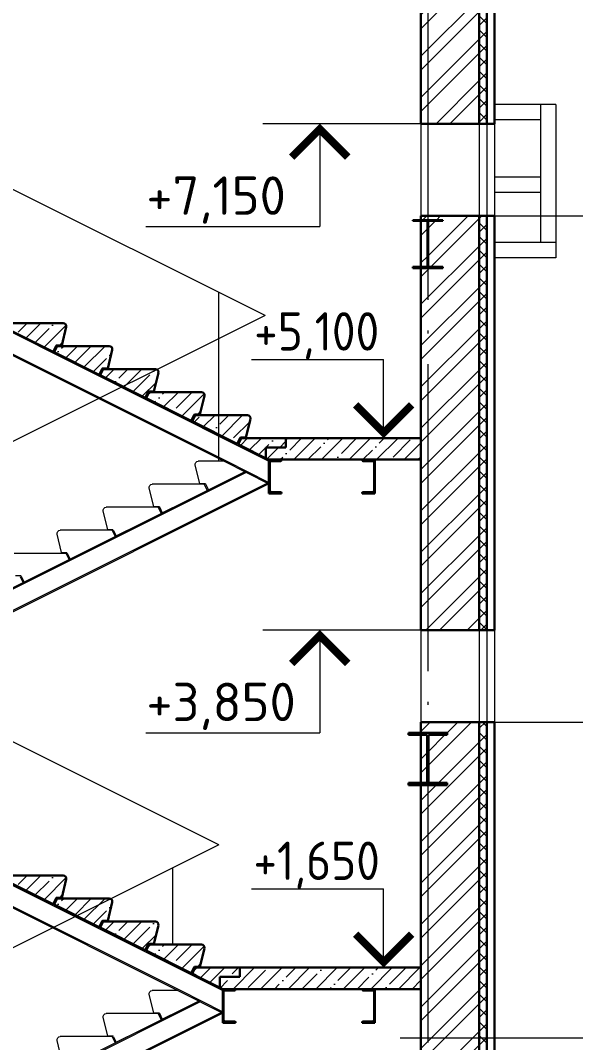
# Model space of a CAD drawing. Extents: x -965262 to 1142518, y -357520 to 71675.
# Drawn here: x -288233 to -284616, y -233644 to -226982 of the extents above; entities that cross this region are included whole.
import ezdxf

# ---------------------------------------------------------------- set-up
doc = ezdxf.new("R2010")
doc.units = 0
doc.header["$LTSCALE"] = 10
doc.linetypes.add('DOTE', pattern=[2.42, 2, -0.2, 0.02, -0.2])
doc.linetypes.add('JIS_02_1.0', pattern=[2, 1, -1])
doc.layers.get('0').update_dxf_attribs({"linetype": 'CONTINUOUS', "lineweight": 30})
doc.layers.add('DOTE', color=7, linetype='DOTE', lineweight=9)
doc.styles.add('GOST 2.304', font='isocpeur.ttf', dxfattribs={"width": 0.75, "height": 250})
pattern_1 = [(135, (-857462.66, -163352.12), (-179.60512, -179.60512), []), (135, (-857462.66, -163172.52), (-179.60512, -179.60512), [317.5, -63.5, 0, -63.5])]

# ---------------------------------------------------------------- blocks, each defined once
blk = doc.blocks.new('qsc')
at = {"lineweight": 15}
for p, q in [((442583.4, 154667.6), (442183.4, 154667.6)), ((442483.4, 154567.2), (442183.4, 154567.2)), ((442483.4, 154194.2), (442183.4, 154194.2)), ((442483.4, 154094.2), (442183.4, 154094.2))]:
    blk.add_line(p, q, dxfattribs=at)
at = {"lineweight": 15, "extrusion": (0, 1, 0)}
for p, q in [((442483.4, 154667.6), (442483.4, 153767.6)), ((442583.4, 154667.6), (442583.4, 153667.6)), ((442583.4, 153767.6), (442183.4, 153767.6)), ((442583.4, 153667.6), (442183.4, 153667.6))]:
    blk.add_line(p, q, dxfattribs=at)
blk = doc.blocks.new('jhg')
at = {"lineweight": 15}
h = blk.add_hatch(dxfattribs=at)
h.set_pattern_fill('ANSI35', color=256, scale=40, angle=90)
h.set_pattern_definition([(135, (-858862.66, -157952.13), (-179.60512, -179.60512), []), (135, (-858862.66, -157772.52), (-179.60512, -179.60512), [317.5, -63.5, 0, -63.5])])
h.paths.add_polyline_path([(-248413, -707672, -0.48639), (-248374, -707622), (-248040, -707622), (-247700, -707622, -0.284079), (-247691, -707628), (-247654, -707702), (-247767, -707759), (-248242, -707996), (-248281, -707918, 0.284079), (-248290, -707912), (-248354, -707912)])
h = blk.add_hatch(dxfattribs=at)
h.set_pattern_fill('ANSI35', color=256, scale=40, angle=90)
h.set_pattern_definition([(135, (-858262.66, -158252.13), (-179.60512, -179.60512), []), (135, (-858262.66, -158072.52), (-179.60512, -179.60512), [317.5, -63.5, 0, -63.5])])
h.paths.add_polyline_path([(-249013, -707972, -0.48639), (-248974, -707922), (-248640, -707922), (-248300, -707922, -0.284079), (-248291, -707928), (-248254, -708002), (-248367, -708059), (-248842, -708296), (-248881, -708218, 0.284079), (-248890, -708212), (-248954, -708212)])
h = blk.add_hatch(dxfattribs=at)
h.set_pattern_fill('ANSI35', color=256, scale=40, angle=90)
h.set_pattern_definition([(135, (-857662.66, -158552.13), (-179.60512, -179.60512), []), (135, (-857662.66, -158372.52), (-179.60512, -179.60512), [317.5, -63.5, 0, -63.5])])
h.paths.add_polyline_path([(-249613, -708272, -0.48639), (-249574, -708222), (-249240, -708222), (-248900, -708222, -0.284079), (-248891, -708228), (-248854, -708302), (-248967, -708359), (-249442, -708596), (-249481, -708518, 0.284079), (-249490, -708512), (-249554, -708512)])
h = blk.add_hatch(dxfattribs=at)
h.set_pattern_fill('ANSI35', color=256, scale=40, angle=90)
h.set_pattern_definition([(135, (-857062.66, -158852.13), (-179.60512, -179.60512), []), (135, (-857062.66, -158672.52), (-179.60512, -179.60512), [317.5, -63.5, 0, -63.5])])
h.paths.add_polyline_path([(-250213, -708572, -0.48639), (-250174, -708522), (-249840, -708522), (-249500, -708522, -0.284079), (-249491, -708528), (-249454, -708602), (-249567, -708659), (-250042, -708896), (-250081, -708818, 0.284079), (-250090, -708812), (-250154, -708812)])
h = blk.add_hatch(dxfattribs=at)
h.set_pattern_fill('ANSI35', color=256, scale=40, angle=90)
h.set_pattern_definition([(135, (-856462.66, -159152.13), (-179.60512, -179.60512), []), (135, (-856462.66, -158972.52), (-179.60512, -179.60512), [317.5, -63.5, 0, -63.5])])
h.paths.add_polyline_path([(-250813, -708872, -0.48639), (-250774, -708822), (-250440, -708822), (-250100, -708822, -0.284079), (-250091, -708828), (-250054, -708902), (-250167, -708959), (-250642, -709196), (-250681, -709118, 0.284079), (-250690, -709112), (-250754, -709112)])
at = {"lineweight": 0, "ltscale": 10}
h = blk.add_hatch(dxfattribs=at)
h.set_pattern_fill('ANSI35', color=256, scale=40, angle=90, style=0)
h.set_pattern_definition(pattern_1)
h.paths.add_polyline_path([(-253034, -709402), (-253034, -709123), (-251274, -709123), (-251274, -709243), (-251014, -709242), (-251014, -709422), (-251054, -709402)])
at = {"lineweight": 15}
h = blk.add_hatch(dxfattribs=at)
h.set_pattern_fill('ANSI35', color=256, scale=40, angle=90)
h.set_pattern_definition([(135, (-861862.66, -156452.13), (-179.60512, -179.60512), []), (135, (-861862.66, -156272.52), (-179.60512, -179.60512), [317.5, -63.5, 0, -63.5])])
h.paths.add_polyline_path([(-251274, -709122), (-250733, -709122), (-250700, -709122, -0.284079), (-250691, -709128), (-250654, -709202), (-250708, -709229), (-250994, -709372), (-251014, -709372), (-251014, -709242), (-251274, -709242)])
at = {"lineweight": 0, "ltscale": 10}
h = blk.add_hatch(dxfattribs=at)
h.set_pattern_fill('ANSI31', color=256, scale=4, style=0)
h.set_pattern_definition([(45, (-57266.797, 405868.185), (-8.98025612, 8.98025612), [])])
h.paths.add_polyline_path([(-252434, -709842), (-252270, -709842), (-252270, -709836, 0.414214), (-252282, -709824), (-252404, -709824, -0.414214), (-252424, -709804), (-252424, -709440, -0.414214), (-252404, -709420), (-252282, -709420, 0.414214), (-252270, -709408), (-252270, -709402), (-252434, -709402)])
h = blk.add_hatch(dxfattribs=at)
h.set_pattern_fill('ANSI31', color=256, scale=2, style=0)
h.set_pattern_definition([(135, (-446221.552, 405868.185), (8.98025612, 8.98025612), [])])
h.paths.add_polyline_path([(-251218, -709842), (-251054, -709842), (-251054, -709402), (-251218, -709402), (-251218, -709408, 0.414214), (-251206, -709420), (-251084, -709420, -0.414214), (-251064, -709440), (-251064, -709804, -0.414214), (-251084, -709824), (-251206, -709824, 0.414214), (-251218, -709836)])
at = {"lineweight": 15}
h = blk.add_hatch(dxfattribs=at)
h.set_pattern_fill('ANSI35', color=256, scale=40, angle=90)
h.set_pattern_definition([(135, (-858862.66, -165152.12), (-179.60512, -179.60512), []), (135, (-858862.66, -164972.52), (-179.60512, -179.60512), [317.5, -63.5, 0, -63.5])])
h.paths.add_polyline_path([(-248413, -714872, -0.48639), (-248374, -714822), (-248040, -714822), (-247700, -714822, -0.284079), (-247691, -714828), (-247654, -714902), (-247767, -714959), (-248242, -715196), (-248281, -715118, 0.284079), (-248290, -715112), (-248354, -715112)])
h = blk.add_hatch(dxfattribs=at)
h.set_pattern_fill('ANSI35', color=256, scale=40, angle=90)
h.set_pattern_definition([(135, (-858262.66, -165452.12), (-179.60512, -179.60512), []), (135, (-858262.66, -165272.52), (-179.60512, -179.60512), [317.5, -63.5, 0, -63.5])])
h.paths.add_polyline_path([(-249013, -715172, -0.48639), (-248974, -715122), (-248640, -715122), (-248300, -715122, -0.284079), (-248291, -715128), (-248254, -715202), (-248367, -715259), (-248842, -715496), (-248881, -715418, 0.284079), (-248890, -715412), (-248954, -715412)])
h = blk.add_hatch(dxfattribs=at)
h.set_pattern_fill('ANSI35', color=256, scale=40, angle=90)
h.set_pattern_definition([(135, (-857662.66, -165752.12), (-179.60512, -179.60512), []), (135, (-857662.66, -165572.52), (-179.60512, -179.60512), [317.5, -63.5, 0, -63.5])])
h.paths.add_polyline_path([(-249613, -715472, -0.48639), (-249574, -715422), (-249240, -715422), (-248900, -715422, -0.284079), (-248891, -715428), (-248854, -715502), (-248967, -715559), (-249442, -715796), (-249481, -715718, 0.284079), (-249490, -715712), (-249554, -715712)])
h = blk.add_hatch(dxfattribs=at)
h.set_pattern_fill('ANSI35', color=256, scale=40, angle=90)
h.set_pattern_definition([(135, (-857062.66, -166052.12), (-179.60512, -179.60512), []), (135, (-857062.66, -165872.52), (-179.60512, -179.60512), [317.5, -63.5, 0, -63.5])])
h.paths.add_polyline_path([(-250213, -715772, -0.48639), (-250174, -715722), (-249840, -715722), (-249500, -715722, -0.284079), (-249491, -715728), (-249454, -715802), (-249567, -715859), (-250042, -716096), (-250081, -716018, 0.284079), (-250090, -716012), (-250154, -716012)])
at = {"lineweight": 0, "ltscale": 10}
h = blk.add_hatch(dxfattribs=at)
h.set_pattern_fill('ANSI35', color=256, scale=40, angle=90, style=0)
h.set_pattern_definition(pattern_1)
h.paths.add_polyline_path([(-253034, -716302), (-253034, -716023), (-250674, -716022), (-250674, -716142), (-250414, -716142), (-250414, -716282), (-250414, -716322), (-250454, -716302)])
at = {"lineweight": 15}
h = blk.add_hatch(dxfattribs=at)
h.set_pattern_fill('ANSI35', color=256, scale=40, angle=90)
h.set_pattern_definition([(135, (-862462.66, -163352.12), (-179.60512, -179.60512), []), (135, (-862462.66, -163172.52), (-179.60512, -179.60512), [317.5, -63.5, 0, -63.5])])
h.paths.add_polyline_path([(-250674, -716022), (-250674, -716142), (-250414, -716142), (-250414, -716272), (-250394, -716272), (-250108, -716129), (-250054, -716102), (-250091, -716028, 0.284079), (-250100, -716022), (-250133, -716022)])
at = {"lineweight": 0, "ltscale": 10}
h = blk.add_hatch(dxfattribs=at)
h.set_pattern_fill('ANSI31', color=256, scale=4, style=0)
h.set_pattern_definition([(45, (-57266.797, 398968.185), (-8.98025612, 8.98025612), [])])
h.paths.add_polyline_path([(-252434, -716742), (-252270, -716742), (-252270, -716736, 0.414214), (-252282, -716724), (-252404, -716724, -0.414214), (-252424, -716704), (-252424, -716340, -0.414214), (-252404, -716320), (-252282, -716320, 0.414214), (-252270, -716308), (-252270, -716302), (-252434, -716302)])
h = blk.add_hatch(dxfattribs=at)
h.set_pattern_fill('ANSI31', color=256, scale=2, style=0)
h.set_pattern_definition([(135, (-445621.552, 398968.185), (8.98025612, 8.98025612), [])])
h.paths.add_polyline_path([(-250618, -716742), (-250454, -716742), (-250454, -716302), (-250618, -716302), (-250618, -716308, 0.414214), (-250606, -716320), (-250484, -716320, -0.414214), (-250464, -716340), (-250464, -716704, -0.414214), (-250484, -716724), (-250606, -716724, 0.414214), (-250618, -716736)])
at = {"lineweight": 15}
for p, q in [((-251003, -707523, 5068), (-244103, -704073, 5068)), ((-243854, -705820, 5068), (-250713, -709250, 5068)), ((-243854, -705802, 5068), (-250708, -709229, 5068)), ((-243854, -706098, 5068), (-250505, -709423, 5068)), ((-243854, -706115, 5068), (-250469, -709423, 5068)), ((-250403, -709423, 5068), (-250403, -707223, 5068)), ((-251003, -707523, 5068), (-243803, -711123, 5068)), ((-250759, -709568, 5068), (-244194, -712850, 5068)), ((-250741, -709559, 5068), (-244199, -712830, 5068)), ((-251054, -709715, 5068), (-244440, -713022, 5068)), ((-251036, -709707, 5068), (-244404, -713022, 5068)), ((-250403, -714423, 5068), (-243803, -711123, 5068)), ((-244167, -713159, 5068), (-250108, -716129, 5068)), ((-243854, -713315, 5068), (-249869, -716323, 5068)), ((-250403, -714423, 5068), (-244403, -717423, 5068)), ((-249803, -715723, 5068), (-249803, -714723, 5068)), ((-250674, -716023, 5068), (-250133, -716023, 5068)), ((-250674, -716143, 5068), (-250414, -716143, 5068)), ((-250159, -716468, 5068), (-244449, -719323, 5068)), ((-250141, -716459, 5068), (-244413, -719323, 5068)), ((-250454, -716615, 5068), (-245039, -719323, 5068)), ((-250436, -716607, 5068), (-245003, -719323, 5068))]:
    blk.add_line(p, q, dxfattribs=at)
at = {"ltscale": 7.5}
for p, q in [((-248354, -707912, 5068), (-248413, -707672, 5068)), ((-247700, -707622, 5068), (-248374, -707622, 5068)), ((-247834, -707622, 5068), (-248374, -707622, 5068)), ((-248242, -707996, 5068), (-247654, -707702, 5068)), ((-248954, -708212, 5068), (-249013, -707972, 5068)), ((-248300, -707922, 5068), (-248974, -707922, 5068)), ((-248434, -707922, 5068), (-248974, -707922, 5068)), ((-248354, -707912, 5068), (-248290, -707912, 5068)), ((-248254, -708002, 5068), (-248291, -707928, 5068)), ((-248281, -707918, 5068), (-248242, -707996, 5068)), ((-248242, -707996, 5068), (-248094, -707922, 5068)), ((-248842, -708296, 5068), (-248254, -708002, 5068)), ((-248900, -708222, 5068), (-249574, -708222, 5068)), ((-249034, -708222, 5068), (-249574, -708222, 5068)), ((-248954, -708212, 5068), (-248890, -708212, 5068)), ((-248854, -708302, 5068), (-248891, -708228, 5068)), ((-248881, -708218, 5068), (-248842, -708296, 5068)), ((-248842, -708296, 5068), (-248694, -708222, 5068)), ((-249554, -708512, 5068), (-249613, -708272, 5068)), ((-249442, -708596, 5068), (-248854, -708302, 5068)), ((-249500, -708522, 5068), (-250174, -708522, 5068)), ((-249634, -708522, 5068), (-250174, -708522, 5068)), ((-249554, -708512, 5068), (-249490, -708512, 5068)), ((-249454, -708602, 5068), (-249491, -708528, 5068)), ((-249481, -708518, 5068), (-249442, -708596, 5068)), ((-249442, -708596, 5068), (-249294, -708522, 5068)), ((-250154, -708812, 5068), (-250213, -708572, 5068)), ((-250042, -708896, 5068), (-249454, -708602, 5068)), ((-250754, -709112, 5068), (-250813, -708872, 5068)), ((-250100, -708822, 5068), (-250774, -708822, 5068)), ((-250234, -708822, 5068), (-250774, -708822, 5068)), ((-250642, -709196, 5068), (-250054, -708902, 5068)), ((-250154, -708812, 5068), (-250090, -708812, 5068)), ((-250054, -708902, 5068), (-250091, -708828, 5068)), ((-250081, -708818, 5068), (-250042, -708896, 5068)), ((-250042, -708896, 5068), (-249894, -708822, 5068)), ((-250754, -709112, 5068), (-250690, -709112, 5068)), ((-250681, -709118, 5068), (-250642, -709196, 5068)), ((-250642, -709196, 5068), (-250494, -709122, 5068)), ((-248354, -715112, 5068), (-248413, -714872, 5068)), ((-247700, -714822, 5068), (-248374, -714822, 5068)), ((-247834, -714822, 5068), (-248374, -714822, 5068)), ((-248242, -715196, 5068), (-247654, -714902, 5068)), ((-248954, -715412, 5068), (-249013, -715172, 5068)), ((-248300, -715122, 5068), (-248974, -715122, 5068)), ((-248434, -715122, 5068), (-248974, -715122, 5068)), ((-248354, -715112, 5068), (-248290, -715112, 5068)), ((-248254, -715202, 5068), (-248291, -715128, 5068)), ((-248281, -715118, 5068), (-248242, -715196, 5068)), ((-248242, -715196, 5068), (-248094, -715122, 5068)), ((-248842, -715496, 5068), (-248254, -715202, 5068)), ((-248900, -715422, 5068), (-249574, -715422, 5068)), ((-249034, -715422, 5068), (-249574, -715422, 5068)), ((-248954, -715412, 5068), (-248890, -715412, 5068)), ((-248854, -715502, 5068), (-248891, -715428, 5068)), ((-248881, -715418, 5068), (-248842, -715496, 5068)), ((-248842, -715496, 5068), (-248694, -715422, 5068)), ((-249554, -715712, 5068), (-249613, -715472, 5068)), ((-249442, -715796, 5068), (-248854, -715502, 5068)), ((-249500, -715722, 5068), (-250174, -715722, 5068)), ((-249634, -715722, 5068), (-250174, -715722, 5068)), ((-249554, -715712, 5068), (-249490, -715712, 5068)), ((-249481, -715718, 5068), (-249442, -715796, 5068)), ((-249442, -715796, 5068), (-249294, -715722, 5068)), ((-250154, -716012, 5068), (-250213, -715772, 5068)), ((-250042, -716096, 5068), (-249454, -715802, 5068)), ((-249454, -715802, 5068), (-249491, -715728, 5068)), ((-250154, -716012, 5068), (-250090, -716012, 5068)), ((-250081, -716018, 5068), (-250042, -716096, 5068)), ((-250042, -716096, 5068), (-249894, -716022, 5068))]:
    blk.add_line(p, q, dxfattribs=at)
at = {"extrusion": (0, 0, -1)}
for p, q in [((-253034, -709123, 1451), (-251274, -709123, 4149)), ((-253034, -716023, 1451), (-250674, -716023, 5068))]:
    blk.add_line(p, q, dxfattribs=at)
at = {"ltscale": 10}
for p, q in [((-253034, -709402, 1451), (-253034, -709123, 1451)), ((-253034, -709402, 1451), (-251054, -709402, 5068)), ((-253034, -716302, 1451), (-253034, -716023, 1451)), ((-253034, -716302, 1451), (-250454, -716302, 5068))]:
    blk.add_line(p, q, dxfattribs=at)
at = {"ltscale": 2.5}
for p, q in [((-251274, -709242, 5068), (-251274, -709122, 5068)), ((-250733, -709122, 5068), (-251274, -709122, 5068)), ((-250700, -709122, 5068), (-250733, -709122, 5068)), ((-250654, -709202, 5068), (-250691, -709128, 5068)), ((-251014, -709242, 5068), (-251274, -709242, 5068)), ((-251014, -709372, 5068), (-251014, -709242, 5068)), ((-250994, -709372, 5068), (-250708, -709229, 5068)), ((-250708, -709229, 5068), (-250654, -709202, 5068)), ((-250994, -709372, 5068), (-251014, -709372, 5068)), ((-250674, -716142, 5068), (-250674, -716022, 5068)), ((-250133, -716022, 5068), (-250674, -716022, 5068)), ((-250100, -716022, 5068), (-250133, -716022, 5068)), ((-250108, -716129, 5068), (-250054, -716102, 5068)), ((-250054, -716102, 5068), (-250091, -716028, 5068)), ((-250414, -716142, 5068), (-250674, -716142, 5068)), ((-250414, -716272, 5068), (-250414, -716142, 5068)), ((-250394, -716272, 5068), (-250108, -716129, 5068)), ((-250394, -716272, 5068), (-250414, -716272, 5068))]:
    blk.add_line(p, q, dxfattribs=at)
at = {"linetype": 'JIS_02_1.0', "lineweight": 0, "ltscale": 2.5}
for p, q in [((-250708, -709229, 5068), (-251054, -709402, 5068)), ((-250108, -716129, 5068), (-250454, -716302, 5068))]:
    blk.add_line(p, q, dxfattribs=at)
at = {"lineweight": 15, "ltscale": 2.5}
for p, q in [((-250713, -709250, 5068), (-251054, -709420, 5068)), ((-250469, -709423, 5068), (-251054, -709715, 5068)), ((-250505, -709423, 5068), (-251054, -709698, 5068)), ((-244149, -713168, 5068), (-250113, -716150, 5068)), ((-243854, -713298, 5068), (-249905, -716323, 5068)), ((-250113, -716150, 5068), (-250454, -716320, 5068)), ((-249869, -716323, 5068), (-250454, -716615, 5068)), ((-249905, -716323, 5068), (-250454, -716598, 5068))]:
    blk.add_line(p, q, dxfattribs=at)
for p, q in [((-252434, -709402, 5068), (-252434, -709842, 5068)), ((-252434, -709402, 5068), (-252270, -709402, 5068)), ((-252424, -709440, 5068), (-252424, -709804, 5068)), ((-252404, -709420, 5068), (-252282, -709420, 5068)), ((-252270, -709402, 5068), (-252270, -709408, 5068)), ((-251054, -709402, 5068), (-251218, -709402, 5068)), ((-251218, -709402, 5068), (-251218, -709408, 5068)), ((-251084, -709420, 5068), (-251206, -709420, 5068)), ((-251064, -709440, 5068), (-251064, -709804, 5068)), ((-251054, -709402, 5068), (-250994, -709372, 5068)), ((-251054, -709402, 5068), (-251054, -709842, 5068)), ((-252434, -709842, 5068), (-252270, -709842, 5068)), ((-252404, -709824, 5068), (-252282, -709824, 5068)), ((-252270, -709836, 5068), (-252270, -709842, 5068)), ((-251218, -709836, 5068), (-251218, -709842, 5068)), ((-251054, -709842, 5068), (-251218, -709842, 5068)), ((-251084, -709824, 5068), (-251206, -709824, 5068)), ((-252434, -716302, 5068), (-252434, -716742, 5068)), ((-252434, -716302, 5068), (-252270, -716302, 5068)), ((-252424, -716340, 5068), (-252424, -716704, 5068)), ((-252404, -716320, 5068), (-252282, -716320, 5068)), ((-252270, -716302, 5068), (-252270, -716308, 5068)), ((-250454, -716302, 5068), (-250618, -716302, 5068)), ((-250618, -716302, 5068), (-250618, -716308, 5068)), ((-250484, -716320, 5068), (-250606, -716320, 5068)), ((-250464, -716340, 5068), (-250464, -716704, 5068)), ((-250394, -716272, 5068), (-250454, -716302, 5068)), ((-250454, -716302, 5068), (-250454, -716742, 5068)), ((-252434, -716742, 5068), (-252270, -716742, 5068)), ((-252404, -716724, 5068), (-252282, -716724, 5068)), ((-252270, -716736, 5068), (-252270, -716742, 5068)), ((-250618, -716736, 5068), (-250618, -716742, 5068)), ((-250454, -716742, 5068), (-250618, -716742, 5068)), ((-250484, -716724, 5068), (-250606, -716724, 5068))]:
    blk.add_line(p, q)
at = {"lineweight": 15, "ltscale": 7.5}
for p, q in [((-250469, -709423, 5068), (-250133, -709423, 5068)), ((-250469, -709423, 5068), (-250133, -709423, 5068)), ((-250265, -709797, 5068), (-250741, -709559, 5068)), ((-250153, -709713, 5068), (-250094, -709473, 5068)), ((-250226, -709719, 5068), (-250265, -709797, 5068)), ((-250253, -709803, 5068), (-250216, -709729, 5068)), ((-250153, -709713, 5068), (-250217, -709713, 5068)), ((-250207, -709723, 5068), (-249533, -709723, 5068)), ((-250073, -709723, 5068), (-249533, -709723, 5068)), ((-249665, -710097, 5068), (-250253, -709803, 5068)), ((-249553, -710013, 5068), (-249494, -709773, 5068)), ((-249665, -710097, 5068), (-249813, -710023, 5068)), ((-249626, -710019, 5068), (-249665, -710097, 5068)), ((-249653, -710103, 5068), (-249616, -710029, 5068)), ((-249065, -710397, 5068), (-249653, -710103, 5068)), ((-249553, -710013, 5068), (-249617, -710013, 5068)), ((-249607, -710023, 5068), (-248933, -710023, 5068)), ((-249473, -710023, 5068), (-248933, -710023, 5068)), ((-248953, -710313, 5068), (-248894, -710073, 5068)), ((-249065, -710397, 5068), (-249213, -710323, 5068)), ((-249026, -710319, 5068), (-249065, -710397, 5068)), ((-249053, -710403, 5068), (-249016, -710329, 5068)), ((-248953, -710313, 5068), (-249017, -710313, 5068)), ((-249007, -710323, 5068), (-248333, -710323, 5068)), ((-248873, -710323, 5068), (-248333, -710323, 5068)), ((-248353, -710613, 5068), (-248294, -710373, 5068)), ((-248465, -710697, 5068), (-249053, -710403, 5068)), ((-248465, -710697, 5068), (-248613, -710623, 5068)), ((-248426, -710619, 5068), (-248465, -710697, 5068)), ((-248453, -710703, 5068), (-248416, -710629, 5068)), ((-248353, -710613, 5068), (-248417, -710613, 5068)), ((-248407, -710623, 5068), (-247733, -710623, 5068)), ((-248273, -710623, 5068), (-247733, -710623, 5068)), ((-247865, -710997, 5068), (-248453, -710703, 5068)), ((-247865, -710997, 5068), (-248013, -710923, 5068)), ((-247826, -710919, 5068), (-247865, -710997, 5068)), ((-247853, -711003, 5068), (-247816, -710929, 5068)), ((-247753, -710913, 5068), (-247817, -710913, 5068)), ((-247265, -711297, 5068), (-247853, -711003, 5068)), ((-249869, -716323, 5068), (-249533, -716323, 5068)), ((-249869, -716323, 5068), (-249533, -716323, 5068)), ((-249553, -716613, 5068), (-249494, -716373, 5068)), ((-249665, -716697, 5068), (-250141, -716459, 5068)), ((-249665, -716697, 5068), (-249813, -716623, 5068)), ((-249626, -716619, 5068), (-249665, -716697, 5068)), ((-249653, -716703, 5068), (-249616, -716629, 5068)), ((-249553, -716613, 5068), (-249617, -716613, 5068)), ((-249607, -716623, 5068), (-248933, -716623, 5068)), ((-249473, -716623, 5068), (-248933, -716623, 5068)), ((-249065, -716997, 5068), (-249653, -716703, 5068)), ((-248953, -716913, 5068), (-248894, -716673, 5068)), ((-249065, -716997, 5068), (-249213, -716923, 5068)), ((-249026, -716919, 5068), (-249065, -716997, 5068)), ((-248953, -716913, 5068), (-249017, -716913, 5068)), ((-249007, -716923, 5068), (-248333, -716923, 5068)), ((-248873, -716923, 5068), (-248333, -716923, 5068)), ((-249053, -717003, 5068), (-249016, -716929, 5068)), ((-248353, -717213, 5068), (-248294, -716973, 5068))]:
    blk.add_line(p, q, dxfattribs=at)
at = {"lineweight": 15, "ltscale": 10}
blk.add_line((-250674, -716023, 5068), (-250674, -716143, 5068), dxfattribs=at)
at = {"linetype": 'JIS_02_1.0', "lineweight": 0}
blk.add_line((-250436, -716607, 5068), (-250436, -716607, 5068), dxfattribs=at)
at = {"linetype": 'Continuous', "lineweight": 0, "ltscale": 100, "extrusion": (0, 1, 0), "elevation": -716023}
blk.add_lwpolyline([(252797, 1451), (252277, 1451)], dxfattribs=at)
at = {"ltscale": 7.5}
for centre, radius, start, end in [((-248374, -707662, 5068), 40, 90, 193.7512), ((-248974, -707962, 5068), 40, 90, 193.7512), ((-248300, -707932, 5068), 10, 26.5651, 90), ((-248290, -707922, 5068), 10, 26.5651, 90), ((-249574, -708262, 5068), 40, 90, 193.7512), ((-248900, -708232, 5068), 10, 26.5651, 90), ((-248890, -708222, 5068), 10, 26.5651, 90), ((-250174, -708562, 5068), 40, 90, 193.7512), ((-249500, -708532, 5068), 10, 26.5651, 90), ((-249490, -708522, 5068), 10, 26.5651, 90), ((-250774, -708862, 5068), 40, 90, 193.7512), ((-250100, -708832, 5068), 10, 26.5651, 90), ((-250090, -708822, 5068), 10, 26.5651, 90), ((-250690, -709122, 5068), 10, 26.5651, 90), ((-248374, -714862, 5068), 40, 90, 193.7512), ((-248974, -715162, 5068), 40, 90, 193.7512), ((-248300, -715132, 5068), 10, 26.5651, 90), ((-248290, -715122, 5068), 10, 26.5651, 90), ((-249574, -715462, 5068), 40, 90, 193.7512), ((-248900, -715432, 5068), 10, 26.5651, 90), ((-248890, -715422, 5068), 10, 26.5651, 90), ((-250174, -715762, 5068), 40, 90, 193.7512), ((-249500, -715732, 5068), 10, 26.5651, 90), ((-249490, -715722, 5068), 10, 26.5651, 90), ((-250090, -716022, 5068), 10, 26.5651, 90)]:
    blk.add_arc(centre, radius, start, end, dxfattribs=at)
at = {"ltscale": 2.5}
for centre in [(-250700, -709132, 5068), (-250100, -716032, 5068)]:
    blk.add_arc(centre, 10, 26.5651, 90, dxfattribs=at)
for centre, radius, start, end in [((-252404, -709440, 5068), 20, 90, 180), ((-252282, -709408, 5068), 12, 270, 0), ((-251206, -709408, 5068), 12, 180, 270), ((-251084, -709440, 5068), 20, 0, 90), ((-252404, -709804, 5068), 20, 180, 270), ((-252282, -709836, 5068), 12, 0, 90), ((-251206, -709836, 5068), 12, 90, 180), ((-251084, -709804, 5068), 20, 270, 0), ((-252404, -716340, 5068), 20, 90, 180), ((-252282, -716308, 5068), 12, 270, 0), ((-250606, -716308, 5068), 12, 180, 270), ((-250484, -716340, 5068), 20, 0, 90), ((-252404, -716704, 5068), 20, 180, 270), ((-252282, -716736, 5068), 12, 0, 90), ((-250606, -716736, 5068), 12, 90, 180), ((-250484, -716704, 5068), 20, 270, 0)]:
    blk.add_arc(centre, radius, start, end)
at = {"lineweight": 15, "ltscale": 7.5}
for centre, radius, start, end in [((-250133, -709463, 5068), 40, 346.2488, 90), ((-250217, -709723, 5068), 10, 90, 153.4349), ((-250207, -709733, 5068), 10, 90, 153.4349), ((-249533, -709763, 5068), 40, 346.2488, 90), ((-249617, -710023, 5068), 10, 90, 153.4349), ((-249607, -710033, 5068), 10, 90, 153.4349), ((-248933, -710063, 5068), 40, 346.2488, 90), ((-249017, -710323, 5068), 10, 90, 153.4349), ((-249007, -710333, 5068), 10, 90, 153.4349), ((-248333, -710363, 5068), 40, 346.2488, 90), ((-248417, -710623, 5068), 10, 90, 153.4349), ((-248407, -710633, 5068), 10, 90, 153.4349), ((-247817, -710923, 5068), 10, 90, 153.4349), ((-249533, -716363, 5068), 40, 346.2488, 90), ((-249617, -716623, 5068), 10, 90, 153.4349), ((-249607, -716633, 5068), 10, 90, 153.4349), ((-248933, -716663, 5068), 40, 346.2488, 90), ((-249017, -716923, 5068), 10, 90, 153.4349), ((-249007, -716933, 5068), 10, 90, 153.4349), ((-248333, -716963, 5068), 40, 346.2488, 90)]:
    blk.add_arc(centre, radius, start, end, dxfattribs=at)

msp = doc.modelspace()

# ---------------------------------------------------------------- hatches: boundary and pattern name
at = {"lineweight": 15}
h = msp.add_hatch(dxfattribs=at)
h.set_pattern_fill('ANSI32', color=1, scale=20, style=0)
h.set_pattern_definition([(45, (-336265.44, -304529.16), (-134.70384, 134.70384), []), (45, (-336175.63, -304529.16), (-134.70384, 134.70384), [])])
h.paths.add_polyline_path([(-285623.8, -234805.6), (-285623.8, -231965.6), (-285453.8, -231965.6), (-285453.8, -231951.6), (-285574.3, -231951.6), (-285574.3, -231639.6), (-285453.8, -231639.6), (-285453.8, -231625.6), (-285623.8, -231625.6), (-285623.8, -231555.6), (-285243.8, -231555.6), (-285243.8, -234805.6), (-285623.8, -234805.6)])
h.paths.add_polyline_path([(-285583.3, -231951.6), (-285623.8, -231951.6), (-285623.8, -231639.6), (-285583.3, -231639.6)], flags=16)
h.paths.add_polyline_path([(-285623.8, -230955.6), (-285623.8, -228597.2), (-285481.3, -228597.2), (-285481.3, -228589.2), (-285576.6, -228589.2), (-285576.6, -228289.1), (-285481.3, -228289.1), (-285481.3, -228283.1), (-285623.8, -228283.1), (-285623.8, -228255.6), (-285243.8, -228255.6), (-285243.8, -230955.6), (-285623.8, -230955.6)])
h.paths.add_polyline_path([(-285581.1, -228589.2), (-285623.8, -228589.2), (-285623.8, -228289.1), (-285581.1, -228289.1)], flags=16)
h.paths.add_polyline_path([(-285623.8, -227655.6), (-285623.8, -225305.6), (-285548.8, -225305.6), (-285548.8, -225085.6), (-285623.8, -225085.6), (-285623.8, -224605.6), (-285243.8, -224605.6), (-285243.8, -227655.6), (-285623.8, -227655.6)])
h = msp.add_hatch(dxfattribs=at)
h.set_pattern_fill('ANSI37', color=256, scale=20, style=0)
h.set_pattern_definition([(45, (-336265.435, -304529.16), (-44.90128, 44.90128), []), (135, (-336265.435, -304529.16), (-44.90128, -44.90128), [])])
h.paths.add_polyline_path([(-285193.8, -234805.6), (-285243.8, -234805.6), (-285243.8, -231555.6), (-285193.8, -231555.6)])
h.paths.add_polyline_path([(-285193.8, -230955.6), (-285243.8, -230955.6), (-285243.8, -228255.6), (-285193.8, -228255.6)])
h.paths.add_polyline_path([(-285193.8, -227655.6), (-285243.8, -227655.6), (-285243.8, -224605.6), (-285193.8, -224605.6)])
h.paths.add_polyline_path([(-285243.8, -234805.6), (-285243.8, -234758.6), (-285193.8, -234765.2), (-285193.8, -234805.6)])

# ---------------------------------------------------------------- linework, layer by layer
at = {"color": 1, "ltscale": 100, "extrusion": (0, -1, 0)}
for p, q in [((-285243.8, -224605.6, -4711.1), (-285243.8, -227655.6, -3259.8)), ((-285623.8, -225305.6, -4711.1), (-285623.8, -227655.6, -3259.8)), ((-285623.8, -228255.6, -4711.1), (-285623.8, -228283.1, -4696.3)), ((-285623.8, -228289.1, -4693.1), (-285623.8, -228589.2, -4531.8)), ((-285243.8, -228255.6, -3259.8), (-285243.8, -230955.6, -3259.8)), ((-285623.8, -228597.2, -4527.5), (-285623.8, -230955.6, -3259.8)), ((-285623.8, -231555.6, -3259.8), (-285623.8, -231625.6, -3291)), ((-285243.8, -231555.6, -3259.8), (-285243.8, -234805.6, -4711.1)), ((-285623.8, -231639.6, -3297.3), (-285623.8, -231951.6, -3436.6)), ((-285623.8, -231965.6, -3442.9), (-285623.8, -234805.6, -4711.1))]:
    msp.add_line(p, q, dxfattribs=at)
for p, q in [((-285243.8, -224605.6, -4711.1), (-285243.8, -227655.6, -3843.1)), ((-285193.8, -224605.6, -4711.1), (-285193.8, -227655.6, -3843.1)), ((-285143.8, -224605.6, -4711.1), (-285143.8, -227655.6, -3843.1)), ((-285243.8, -227655.6, -3259.8), (-285143.8, -227655.6, -3259.8)), ((-285676.3, -228283.1, -3259.8), (-285481.3, -228283.1, -3259.8)), ((-285676.3, -228283.1, -3259.8), (-285676.3, -228289.1, -3259.8)), ((-285676.3, -228289.1, -3259.8), (-285481.3, -228289.1, -3259.8)), ((-285581.1, -228289.1, -3259.8), (-285581.1, -228589.2, -3259.8)), ((-285576.6, -228289.1, -3259.8), (-285576.6, -228589.2, -3259.8)), ((-285481.3, -228283.1, -3259.8), (-285481.3, -228289.1, -3259.8)), ((-285243.8, -228255.6, -4711.1), (-285143.8, -228255.6, -4711.1)), ((-285243.8, -228255.6, -3672.4), (-285243.8, -230955.6, -2904.1)), ((-285193.8, -228255.6, -3672.4), (-285193.8, -230955.6, -2904.1)), ((-285143.8, -228255.6, -3672.4), (-285143.8, -230955.6, -2904.1)), ((-285676.3, -228589.2, -3259.8), (-285481.3, -228589.2, -3259.8)), ((-285676.3, -228589.2, -3259.8), (-285676.3, -228597.2, -3259.8)), ((-285676.3, -228597.2, -3259.8), (-285481.3, -228597.2, -3259.8)), ((-285481.3, -228589.2, -3259.8), (-285481.3, -228597.2, -3259.8)), ((-285243.8, -230955.6, -3259.8), (-285143.8, -230955.6, -3259.8)), ((-285243.8, -231555.6, -3259.8), (-285143.8, -231555.6, -3259.8)), ((-285243.8, -231555.6, -2733.3), (-285243.8, -235005.6, -1808.5)), ((-285193.8, -231555.6, -2733.3), (-285193.8, -234758.6, -1808.5)), ((-285143.8, -231555.6, -2733.3), (-285143.8, -234758.6, -1808.5)), ((-285703.8, -231639.6, -3259.8), (-285703.8, -231625.6, -3259.8)), ((-285703.8, -231625.6, -3259.8), (-285453.8, -231625.6, -3259.8)), ((-285583.3, -231639.6, -3259.8), (-285703.8, -231639.6, -3259.8)), ((-285583.3, -231951.6, -3259.8), (-285583.3, -231639.6, -3259.8)), ((-285453.8, -231639.6, -3259.8), (-285574.3, -231639.6, -3259.8)), ((-285574.3, -231639.6, -3259.8), (-285574.3, -231951.6, -3259.8)), ((-285453.8, -231625.6, -3259.8), (-285453.8, -231639.6, -3259.8)), ((-285703.8, -231965.6, -3259.8), (-285703.8, -231951.6, -3259.8)), ((-285703.8, -231951.6, -3259.8), (-285583.3, -231951.6, -3259.8)), ((-285574.3, -231951.6, -3259.8), (-285453.8, -231951.6, -3259.8)), ((-285453.8, -231951.6, -3259.8), (-285453.8, -231965.6, -3259.8)), ((-285703.8, -231965.6, -3259.8), (-285453.8, -231965.6, -3259.8))]:
    msp.add_line(p, q)
at = {"lineweight": 15}
for p, q in [((-285623.8, -227655.6, -4298.5), (-286653.4, -227655.6, -491.6)), ((-286282.8, -227655.6, -491.6), (-286282.8, -228324.9, -491.6)), ((-285243.8, -227655.6, -3259.8), (-285243.8, -228255.6, -3259.8)), ((-285193.8, -227655.6, -3259.8), (-285193.8, -228255.6, -3259.8)), ((-285143.8, -227655.6, -3259.8), (-285143.8, -228255.6, -3259.8)), ((-285143.8, -228255.6, -3672.4), (-283712.9, -228255.6, 134.4)), ((-285866.5, -229705.3, -2902.6), (-285866.5, -229192.3, -2902.6)), ((-285623.8, -230955.6, -4298.5), (-286653.4, -230955.6, -491.6)), ((-286282.8, -230955.6, -491.6), (-286282.8, -231624.9, -491.6)), ((-285243.8, -230955.6, -3259.8), (-285243.8, -231555.6, -3259.8)), ((-285193.8, -230955.6, -3259.8), (-285193.8, -231555.6, -3259.8)), ((-285143.8, -230955.6, -3259.8), (-285143.8, -231555.6, -3259.8)), ((-285143.8, -231555.6, -3259.8), (-283712.9, -231555.6, 547)), ((-285866.5, -233155.6, -1808.5), (-285866.5, -232642.5, -1808.5)), ((-285759.3, -233613, -4711.1), (-279136.5, -233613, -4711.1))]:
    msp.add_line(p, q, dxfattribs=at)
at = {"color": 1, "extrusion": (1.83697e-16, 0, -1)}
for p, q in [((-285623.8, -227655.6, -3259.8), (-285243.8, -227655.6, -3259.8)), ((-285623.8, -228255.6, -3259.8), (-285243.8, -228255.6, -3259.8)), ((-285623.8, -230955.6, -3259.8), (-285243.8, -230955.6, -3259.8)), ((-285623.8, -231555.6, -3259.8), (-285243.8, -231555.6, -3259.8))]:
    msp.add_line(p, q, dxfattribs=at)
at = {"color": 1, "lineweight": 15}
for p, q in [((-285623.8, -227655.6, -4711.1), (-285623.8, -228255.6, -4711.1)), ((-285243.8, -227655.6, -4711.1), (-285243.8, -228255.6, -4711.1)), ((-285623.8, -230955.6, -4711.1), (-285623.8, -231555.6, -4711.1)), ((-285243.8, -230955.6, -4711.1), (-285243.8, -231555.6, -4711.1))]:
    msp.add_line(p, q, dxfattribs=at)
at = {"lineweight": 15, "ltscale": 0.3}
for p, q in [((-287415.2, -228324.9, -491.6), (-286282.8, -228324.9, -491.6)), ((-286727.6, -229192.3, -2902.6), (-285866.5, -229192.3, -2902.6)), ((-287415.2, -231624.9, -491.6), (-286282.8, -231624.9, -491.6)), ((-286727.6, -232642.5, -1808.5), (-285866.5, -232642.5, -1808.5))]:
    msp.add_line(p, q, dxfattribs=at)
at = {"lineweight": 15, "const_width": 50}
for points, elevation in [([(-286465.1, -227873.3), (-286282.8, -227691), (-286100.5, -227873.3)], -491.6), ([(-286048.8, -229487.6), (-285866.5, -229670), (-285684.1, -229487.6)], -2902.6), ([(-286465.1, -231173.3), (-286282.8, -230991), (-286100.5, -231173.3)], -491.6), ([(-286048.8, -232937.9), (-285866.5, -233120.3), (-285684.1, -232937.9)], -1808.5)]:
    msp.add_lwpolyline(points, dxfattribs=dict(at, elevation=elevation))
at = {"layer": 'DOTE', "ltscale": 100, "extrusion": (0, -1, 0)}
msp.add_line((-285578.8, -224383.6, -4711.1), (-285578.8, -237277.6, -4711.1), dxfattribs=at)

# ---------------------------------------------------------------- block references
at = {"lineweight": 15, "xscale": -0.5, "yscale": 0.5, "zscale": 0.5}
msp.add_blockref('jhg', (-412140.9, 124855.9, -2534.1), dxfattribs=at)
msp.add_blockref('qsc', (-727327.2, -382198.2, -3259.8))

# ---------------------------------------------------------------- texts
at = {"style": 'GOST 2.304'}
for s, p in [('+7,150', (-287412.4, -228249.1, -491.6)), ('+3,850', (-287412.4, -231549.1, -491.6))]:
    msp.add_text(s, height=250, dxfattribs=at).set_placement(p)
at = {"char_height": 250, "width": 1000, "attachment_point": 5, "style": 'GOST 2.304'}
for s, insert in [('{\\W0.9;+5,100}', (-286302.7, -229038.3, -2902.6)), ('{\\W0.9;+1,650}', (-286302.7, -232488.6, -1808.5))]:
    msp.add_mtext(s, dxfattribs=dict(at, insert=insert))

doc.saveas('drawing.dxf')
